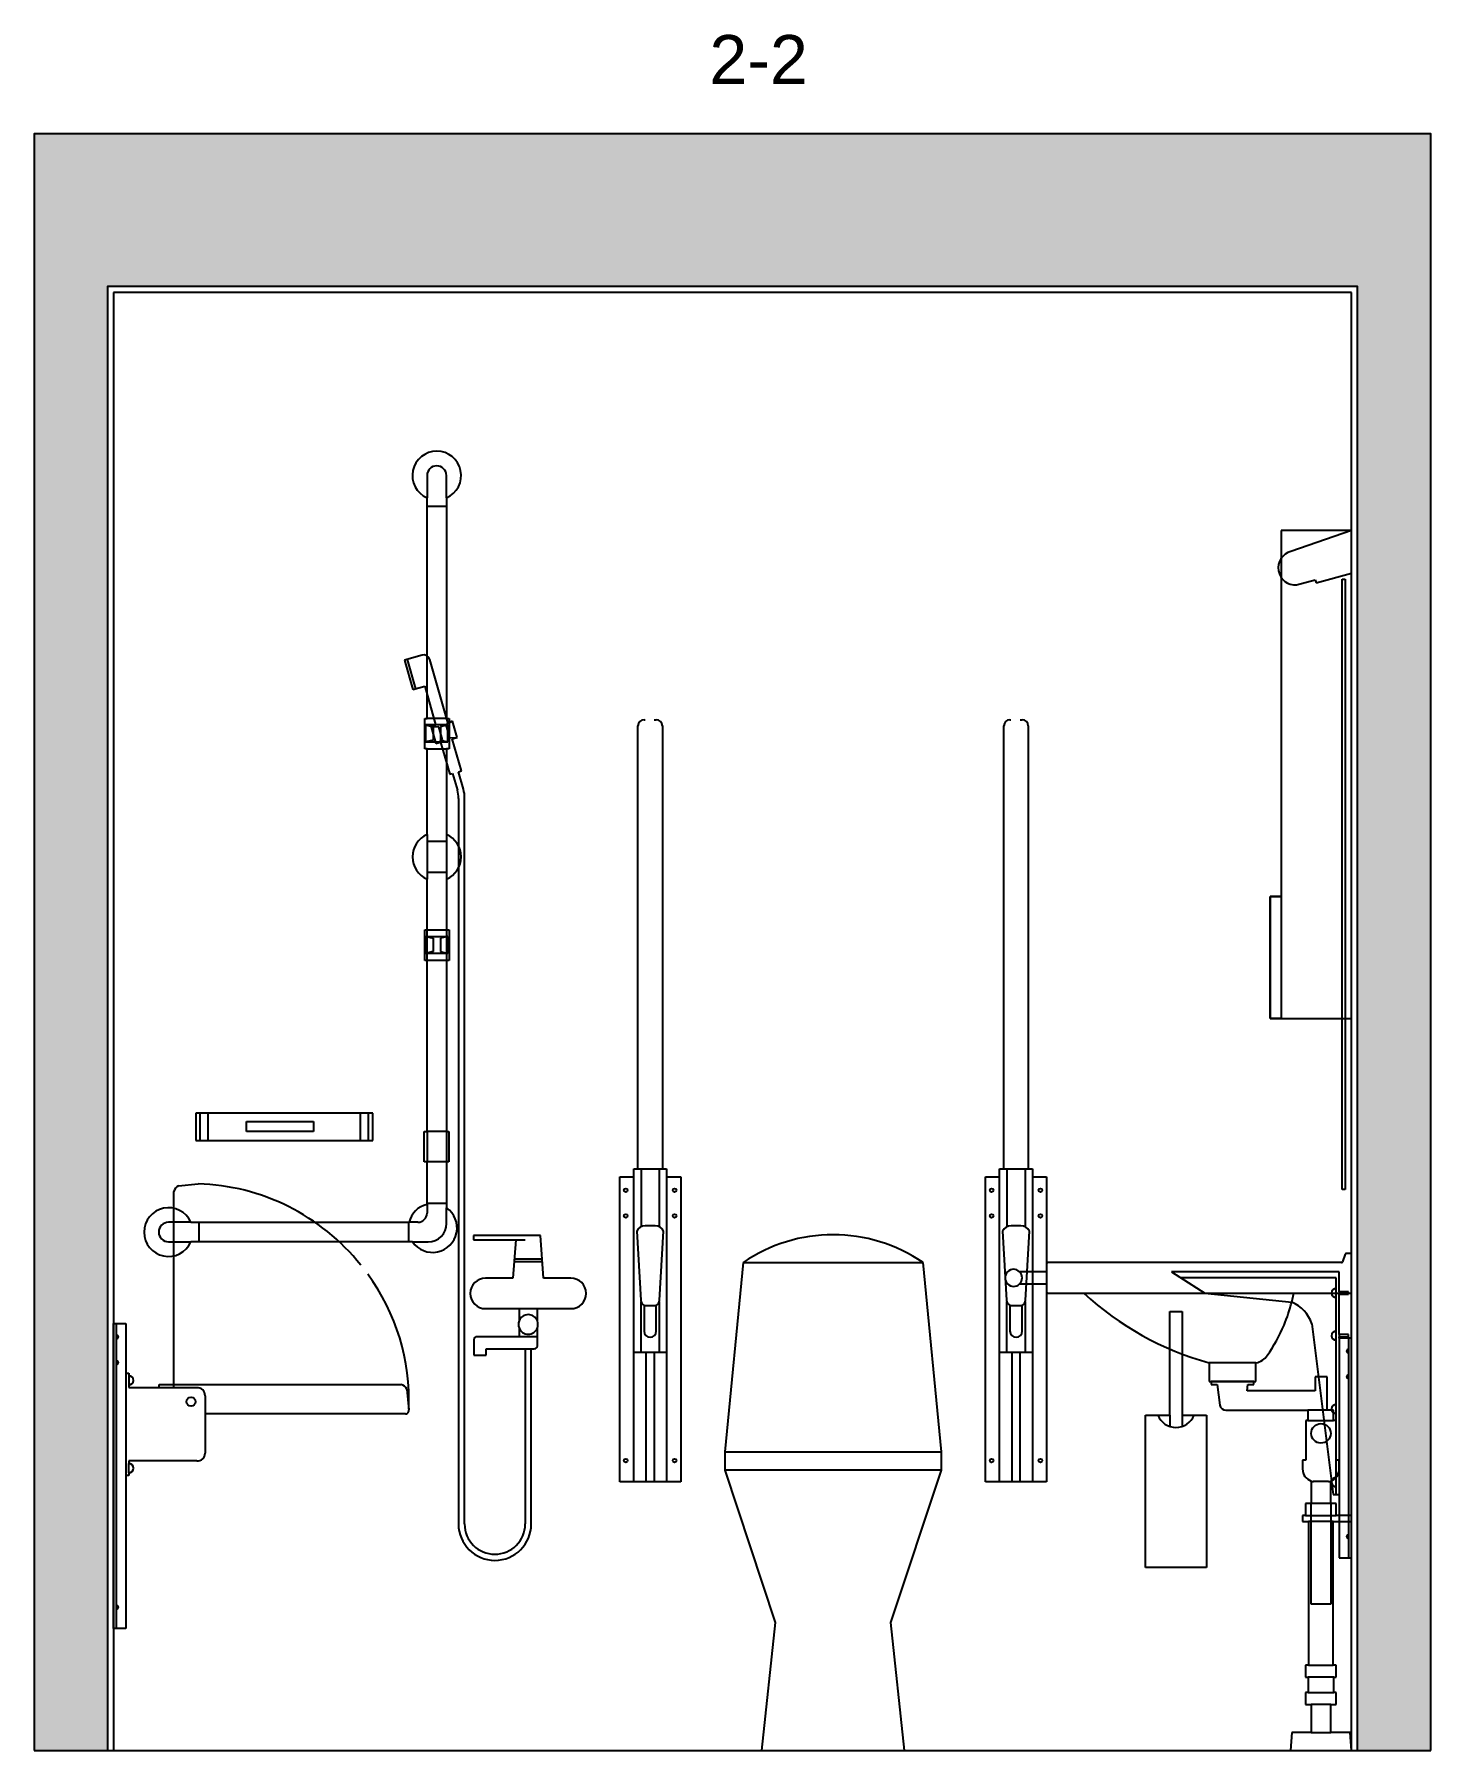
# Model space of a CAD drawing. Header units: millimetres. Extents: x -226 to 5976, y 110 to 6267.
# Drawn here: x 279 to 2569, y 120 to 2933 of the extents above; entities that cross this region are included whole.
import ezdxf

# ---------------------------------------------------------------- set-up
doc = ezdxf.new("R2010")
doc.units = ezdxf.units.MM
doc.layers.add('hatch', color=7, linetype='Continuous')
doc.layers.add('wall', color=5, linetype='Continuous')
doc.layers.add('txt', color=250, linetype='Continuous', lineweight=25)
doc.styles.add('STYLE2', font='swissl.ttf')

msp = doc.modelspace()

# ---------------------------------------------------------------- hatches: boundary and pattern name
at = {"layer": 'hatch', "true_color": 0x414248}
h = msp.add_hatch(color=149, dxfattribs=at)
h.dxf.hatch_style = 1
h.paths.add_polyline_path([(2568.8, 2770), (278.8, 2770), (278.8, 120), (398.8, 120), (398.8, 2520), (2448.8, 2520), (2448.8, 120), (2568.8, 120)])

# ---------------------------------------------------------------- linework, layer by layer
for p, q in [((922.8, 2210), (922.8, 2173.3)), ((954.8, 2173.3), (954.8, 2210)), ((922.8, 1812.1), (922.8, 2173.3)), ((954.8, 2173.3), (954.8, 1812.1)), ((922.8, 2160), (954.8, 2160)), ((2438.8, 2120), (2323.8, 2120)), ((2323.8, 2120), (2323.8, 1520)), ((2438.8, 2120), (2323.8, 2120)), ((2323.8, 2120), (2323.8, 1320)), ((2438.8, 2120), (2339.3, 2085.6)), ((2438.8, 1320), (2438.8, 2120)), ((2438.8, 1320), (2438.8, 2120)), ((2438.8, 2049.9), (2438.8, 2120)), ((2348.9, 2030.9), (2379.1, 2039.1)), ((2379.1, 2039.1), (2380.8, 2034.2)), ((2380.8, 2034.2), (2438.8, 2049.9)), ((2423.8, 2040), (2428.8, 2040)), ((2423.8, 1040), (2423.8, 2040)), ((2428.8, 2040), (2428.8, 1040)), ((915, 1915.6), (886.1, 1907.4)), ((886.1, 1907.4), (899.8, 1859.3)), ((904.6, 1860.7), (890.9, 1908.8)), ((956.7, 1805.3), (927.3, 1908.7)), ((899.8, 1859.3), (919, 1864.8)), ((919, 1864.8), (937.4, 1799.8)), ((919, 1762.1), (919, 1812.1)), ((919, 1812.1), (922.8, 1812.1)), ((921.1, 1801.4), (933.1, 1798.4)), ((921.1, 1773.4), (921.1, 1801.4)), ((957.2, 1801.4), (921.1, 1801.4)), ((954.8, 1812.1), (922.8, 1812.1)), ((957.2, 1801.4), (945.1, 1798.4)), ((964.4, 1807.5), (953.6, 1801.3)), ((953.6, 1801.3), (959.7, 1780.1)), ((954.8, 1812.1), (959.3, 1812.1)), ((964.4, 1807.5), (956.7, 1805.3)), ((957.1, 1773.4), (957.2, 1801.4)), ((959.3, 1812.1), (959.3, 1762.1)), ((972, 1780.5), (964.4, 1807.5)), ((1278.8, 1809.8), (1280.5, 1809.8)), ((1295.3, 1809.8), (1298.8, 1809.8)), ((1878.8, 1809.8), (1880.5, 1809.8)), ((1895.3, 1809.8), (1898.8, 1809.8)), ((933.1, 1776.4), (921.1, 1773.4)), ((921.1, 1773.4), (957.1, 1773.4)), ((937.4, 1799.8), (929.7, 1797.6)), ((942.1, 1798), (929.7, 1797.6)), ((929.7, 1797.6), (937.4, 1770.7)), ((933.1, 1798.4), (933.1, 1776.4)), ((937.4, 1770.7), (948.1, 1776.9)), ((937.4, 1770.7), (945.1, 1772.9)), ((948.1, 1776.9), (942.1, 1798)), ((945.1, 1798.4), (945.1, 1776.4)), ((945.1, 1776.4), (957.1, 1773.4)), ((945.1, 1772.9), (960, 1720.5)), ((959.7, 1780.1), (972, 1780.5)), ((964.3, 1778.3), (972, 1780.5)), ((979.2, 1725.9), (964.3, 1778.3)), ((1268.8, 1073.5), (1268.8, 1799.8)), ((1308.8, 1799.8), (1308.8, 1073.5)), ((1868.8, 1073.5), (1868.8, 1799.8)), ((1908.8, 1799.8), (1908.8, 1073.5)), ((922.8, 1762.1), (919, 1762.1)), ((922.8, 1621.6), (922.8, 1762.1)), ((922.8, 1762.1), (954.8, 1762.1)), ((959.3, 1762.1), (954.8, 1762.1)), ((954.8, 1762.1), (954.8, 1621.6)), ((960, 1720.5), (964.8, 1721.8)), ((964.8, 1721.8), (972.6, 1694.4)), ((974.4, 1724.6), (979.2, 1725.9)), ((982.6, 1695.8), (974.4, 1724.6)), ((974.5, 1680.8), (974.5, 927.2)), ((984.5, 927.2), (984.5, 1682.2)), ((922.8, 1621.6), (922.8, 1548.3)), ((954.8, 1610), (922.8, 1610)), ((954.8, 1621.6), (954.8, 1548.3)), ((922.8, 1560), (954.8, 1560)), ((922.8, 1135), (922.8, 1548.3)), ((954.8, 1548.3), (954.8, 1135)), ((2323.8, 1520), (2305.8, 1520)), ((2305.8, 1520), (2305.8, 1320)), ((2305.8, 1520), (2323.8, 1520)), ((2305.8, 1320), (2305.8, 1520)), ((2323.8, 1520), (2323.8, 1320)), ((919, 1465.3), (959.3, 1465.3)), ((919, 1415.3), (919, 1465.3)), ((959.3, 1465.3), (959.3, 1415.3)), ((921.1, 1454.7), (957.1, 1454.7)), ((921.1, 1426.7), (921.1, 1454.7)), ((921.1, 1454.7), (933.1, 1451.7)), ((933.1, 1451.7), (933.1, 1429.7)), ((957.1, 1454.7), (945.1, 1451.7)), ((945.1, 1451.7), (945.1, 1429.7)), ((957.1, 1454.7), (957.1, 1426.7)), ((959.3, 1415.3), (919, 1415.3)), ((933.1, 1429.7), (921.1, 1426.7)), ((957.1, 1426.7), (921.1, 1426.7)), ((945.1, 1429.7), (957.1, 1426.7)), ((2305.8, 1320), (2438.8, 1320)), ((2323.8, 1320), (2305.8, 1320)), ((2323.8, 1320), (2438.8, 1320)), ((833.8, 1165), (543.8, 1165)), ((543.8, 1165), (543.8, 1120)), ((550.8, 1120), (550.8, 1165)), ((563.8, 1120), (563.8, 1165)), ((813.8, 1120), (813.8, 1165)), ((826.8, 1120), (826.8, 1165)), ((833.8, 1120), (833.8, 1165)), ((626.8, 1135), (626.8, 1151.4)), ((626.8, 1135), (626.8, 1151.4)), ((626.8, 1151.4), (736.8, 1151.4)), ((736.8, 1135), (626.8, 1135)), ((736.8, 1151.4), (736.8, 1135)), ((918.3, 1085), (918.3, 1135)), ((918.3, 1135), (922.8, 1135)), ((954.8, 1135), (922.8, 1135)), ((922.8, 1135), (922.8, 1085)), ((954.8, 1135), (958.6, 1135)), ((954.8, 1135), (954.8, 1085)), ((958.6, 1135), (958.6, 1085)), ((543.8, 1120), (833.8, 1120)), ((922.8, 1085), (918.3, 1085)), ((922.8, 1015.5), (922.8, 1085)), ((954.8, 1085), (922.8, 1085)), ((958.6, 1085), (954.8, 1085)), ((954.8, 1085), (954.8, 1009.6)), ((1261.8, 1060.5), (1261.8, 1073.5)), ((1261.8, 1073.5), (1315.8, 1073.5)), ((1273.8, 1073.5), (1273.8, 978.6)), ((1303.8, 1073.5), (1303.8, 978.6)), ((1315.8, 1073.5), (1315.8, 1060.5)), ((1861.8, 1060.5), (1861.8, 1073.5)), ((1861.8, 1073.5), (1915.8, 1073.5)), ((1873.8, 1073.5), (1873.8, 978.6)), ((1903.8, 1073.5), (1903.8, 978.6)), ((1915.8, 1073.5), (1915.8, 1060.5)), ((515.2, 1045.8), (547.4, 1049.1)), ((1238.8, 560.5), (1238.8, 1060.5)), ((1238.8, 1060.5), (1261.8, 1060.5)), ((1261.8, 560.5), (1261.8, 1060.5)), ((1315.8, 1060.5), (1338.8, 1060.5)), ((1315.8, 1060.5), (1315.8, 560.5)), ((1338.8, 1060.5), (1338.8, 560.5)), ((1838.8, 560.5), (1838.8, 1060.5)), ((1838.8, 1060.5), (1861.8, 1060.5)), ((1861.8, 560.5), (1861.8, 1060.5)), ((1915.8, 1060.5), (1938.8, 1060.5)), ((1915.8, 1060.5), (1915.8, 560.5)), ((1938.8, 1060.5), (1938.8, 560.5)), ((507.8, 715), (507.8, 1036.3)), ((954.8, 1017), (922.8, 1017)), ((922.8, 1015.5), (922.8, 1001)), ((2428.8, 1040), (2423.8, 1040)), ((535.4, 986), (498.8, 986)), ((535.4, 986), (893.3, 986)), ((548.8, 986), (548.8, 954)), ((892.6, 986), (892.6, 954)), ((907.8, 986), (893.3, 986)), ((954.8, 984), (954.8, 1009.6)), ((1108.8, 964.5), (998.8, 964.5)), ((998.8, 964.5), (998.8, 957.5)), ((998.8, 957.5), (1068.3, 957.5)), ((1068.3, 957.5), (1063.8, 894.5)), ((1068.3, 957.5), (1083.8, 957.5)), ((1113.8, 894.5), (1108.8, 964.5)), ((1266.8, 971.7), (1273.3, 858.2)), ((1296.9, 980), (1280.7, 980)), ((1304.3, 858.2), (1310.8, 971.7)), ((1866.8, 971.7), (1873.3, 858.2)), ((1896.9, 980), (1880.7, 980)), ((1904.3, 858.2), (1910.8, 971.7)), ((498.8, 954), (535.4, 954)), ((899.2, 954), (535.4, 954)), ((899.2, 954), (924.8, 954)), ((2428.4, 933.6), (2424.4, 921.4)), ((2438.8, 935), (2430.3, 935)), ((2438.8, 870), (2438.8, 935)), ((974.5, 927.2), (974.5, 491.6)), ((984.5, 491.6), (984.5, 927.2)), ((1066, 926), (1111.5, 926)), ((1111.5, 921), (1066, 921)), ((1441.3, 920), (1411.3, 610)), ((1441.3, 920), (1736.3, 920)), ((1766.3, 610), (1736.3, 920)), ((1938.8, 905), (1894.6, 905)), ((1938.8, 918), (1938.8, 905)), ((1938.8, 905), (1938.8, 885)), ((2422.5, 920), (1940.8, 920)), ((2418.8, 905), (2143.8, 905)), ((2143.8, 905), (2198.2, 870)), ((2418.8, 900), (2418.8, 905)), ((1063.8, 894.5), (1018.8, 894.5)), ((1158.8, 894.5), (1113.8, 894.5)), ((1894.6, 885), (1938.8, 885)), ((1938.8, 885), (1938.8, 872)), ((2413.8, 895), (2159.3, 895)), ((2413.8, 540.1), (2413.8, 895)), ((2418.8, 872.1), (2418.8, 900)), ((1018.8, 844.5), (1073.8, 844.5)), ((1073.8, 844.5), (1103.8, 844.5)), ((1073.8, 844.5), (1073.8, 824.3)), ((1103.8, 824.3), (1103.8, 844.5)), ((1103.8, 844.5), (1158.8, 844.5)), ((1273.8, 772.5), (1273.8, 855.9)), ((1278.8, 849.8), (1278.8, 807.5)), ((1279, 849.7), (1298.6, 849.7)), ((1298.8, 807.5), (1298.8, 849.8)), ((1303.8, 855.9), (1303.8, 772.5)), ((1873.8, 772.5), (1873.8, 855.9)), ((1878.8, 849.8), (1878.8, 807.5)), ((1879, 849.7), (1898.6, 849.7)), ((1898.8, 807.5), (1898.8, 849.8)), ((1903.8, 855.9), (1903.8, 772.5)), ((1940.8, 870), (2000, 870)), ((2000, 870), (2344.1, 870)), ((2198.2, 870), (2340.8, 855.3)), ((2340.9, 855.3), (2344.1, 870)), ((2344.1, 870), (2438.8, 870)), ((2433.8, 872.1), (2418.8, 872.1)), ((2418.8, 872.1), (2418.8, 868.1)), ((2418.8, 802.1), (2418.8, 868.1)), ((2418.8, 868.1), (2433.8, 868.1)), ((2433.8, 868.1), (2433.8, 872.1)), ((408.8, 820), (428.8, 820)), ((408.8, 320), (408.8, 820)), ((413.8, 320), (413.8, 819.9)), ((428.8, 820), (428.8, 739)), ((2141.1, 840), (2161.1, 840)), ((2141.1, 670), (2141.1, 840)), ((2161.1, 840), (2161.1, 670)), ((2373.8, 819.7), (2408.8, 540.1)), ((999.7, 793.5), (999.7, 768.5)), ((1073.8, 798.5), (1004.7, 798.5)), ((1073.8, 813.1), (1073.8, 798.5)), ((1103.8, 798.5), (1073.8, 798.5)), ((1103.8, 783.5), (1103.8, 813.1)), ((2433.8, 802.1), (2418.8, 802.1)), ((2418.8, 802.1), (2418.8, 798.1)), ((2418.8, 795.9), (2418.8, 798.1)), ((2418.8, 798.1), (2433.8, 798.1)), ((2438.8, 795.9), (2418.8, 795.9)), ((2418.8, 795.9), (2418.8, 540.1)), ((2433.8, 798.1), (2433.8, 802.1)), ((2433.8, 795.9), (2433.8, 436.1)), ((2438.8, 436.1), (2438.8, 795.9)), ((999.7, 768.5), (1019.7, 768.5)), ((1019.7, 768.5), (1019.7, 778.5)), ((1019.7, 778.5), (1083.8, 778.5)), ((1083.8, 778.5), (1093.8, 778.5)), ((1083.8, 778.5), (1083.8, 491.6)), ((1093.8, 491.6), (1093.8, 778.5)), ((1093.8, 778.5), (1098.8, 778.5)), ((1315.8, 772.5), (1261.8, 772.5)), ((1281.8, 772.5), (1281.8, 560.5)), ((1295.8, 560.5), (1295.8, 772.5)), ((1915.8, 772.5), (1861.8, 772.5)), ((1881.8, 772.5), (1881.8, 560.5)), ((1895.8, 560.5), (1895.8, 772.5)), ((428.8, 739), (433.8, 739)), ((428.8, 739), (428.8, 571)), ((433.8, 739), (433.8, 734.5)), ((433.8, 734.5), (433.8, 719.5)), ((2205.3, 755.7), (2205.3, 725)), ((2282.3, 755.7), (2205.3, 755.7)), ((2282.3, 725), (2282.3, 755.7)), ((2399.2, 733), (2379.2, 733)), ((2379.2, 733), (2379.2, 710)), ((2399.2, 678), (2399.2, 733)), ((433.8, 719.5), (433.8, 715)), ((433.8, 715), (483.8, 715)), ((483.8, 715), (483.8, 720)), ((483.8, 720), (880.1, 720)), ((483.8, 715), (545.3, 715)), ((889.6, 712.6), (893.1, 678.6)), ((2205.3, 725), (2282.3, 725)), ((2278.8, 725), (2208.8, 725)), ((2208.8, 725), (2208.8, 720)), ((2208.8, 720), (2218.8, 720)), ((2218.8, 720), (2222.8, 686.4)), ((2267.6, 710), (2268.8, 720)), ((2379.2, 710), (2267.6, 710)), ((2268.8, 720), (2278.8, 720)), ((2278.8, 720), (2278.8, 725)), ((558.8, 701.7), (558.8, 672)), ((2233, 678), (2367.2, 678)), ((2367.2, 678), (2367.2, 661)), ((2399.2, 678), (2367.2, 678)), ((2409.2, 678), (2399.2, 678)), ((2409.2, 661), (2409.2, 678)), ((887.7, 672), (558.8, 672)), ((558.8, 672), (558.8, 607.6)), ((2101.1, 420), (2101.1, 670)), ((2101.1, 670), (2141.1, 670)), ((2141.1, 670), (2141.1, 651.6)), ((2161.1, 670), (2201.1, 670)), ((2161.1, 670), (2161.1, 651.6)), ((2201.1, 670), (2201.1, 420)), ((2367.2, 661), (2363.8, 661)), ((2363.8, 661), (2363.8, 596)), ((2367.2, 661), (2409.2, 661)), ((2413.8, 661), (2409.2, 661)), ((2413.8, 596), (2413.8, 661)), ((545.3, 595), (433.8, 595)), ((433.8, 595), (433.8, 590.5)), ((1411.3, 610), (1411.3, 580)), ((1411.3, 610), (1766.3, 610)), ((1766.3, 580), (1766.3, 610)), ((2363.8, 596), (2358.8, 596)), ((2358.8, 596), (2358.8, 581.7)), ((2418.8, 596), (2413.8, 596)), ((2418.8, 581.7), (2418.8, 596)), ((433.8, 571), (428.8, 571)), ((428.8, 571), (428.8, 320)), ((433.8, 575.5), (433.8, 590.5)), ((433.8, 575.5), (433.8, 571)), ((1411.3, 580), (1493.9, 330)), ((1766.3, 580), (1411.3, 580)), ((1683.7, 330), (1766.3, 580)), ((1338.8, 560.5), (1238.8, 560.5)), ((1938.8, 560.5), (1838.8, 560.5)), ((2372.8, 561.9), (2372.8, 525)), ((2401.2, 561), (2376.3, 561)), ((2404.8, 525), (2404.8, 561.9)), ((2408.8, 540.1), (2418.8, 540.1)), ((2418.8, 540.1), (2418.8, 436.1)), ((2372.8, 525), (2363.7, 525)), ((2363.7, 525), (2363.7, 505.4)), ((2404.8, 525), (2372.8, 525)), ((2372.8, 360.4), (2372.8, 525)), ((2413.7, 525), (2404.8, 525)), ((2404.8, 525), (2404.8, 360.4)), ((2413.7, 505.4), (2413.7, 525)), ((2363.7, 505.4), (2358.7, 505.4)), ((2358.7, 505.4), (2358.7, 495.7)), ((2358.7, 495.7), (2368.4, 495.7)), ((2363.7, 505.4), (2413.7, 505.4)), ((2368.4, 495.7), (2368.4, 260.4)), ((2408.7, 495.7), (2368.4, 495.7)), ((2408.7, 260.4), (2408.7, 495.7)), ((2408.7, 495.7), (2438.8, 495.7)), ((2438.8, 505.4), (2413.7, 505.4)), ((2438.8, 495.7), (2438.8, 505.4)), ((2418.8, 436.1), (2438.8, 436.1)), ((2201.1, 420), (2101.1, 420)), ((2404.8, 360.4), (2372.8, 360.4)), ((428.8, 320), (408.8, 320)), ((1493.9, 330), (1471.3, 120)), ((1705.6, 120), (1683.7, 330)), ((2368.4, 260.4), (2363.7, 260.4)), ((2363.7, 260.4), (2363.7, 240.4)), ((2368.4, 260.4), (2408.7, 260.4)), ((2413.7, 260.4), (2408.7, 260.4)), ((2413.7, 240.4), (2413.7, 260.4)), ((2363.7, 240.4), (2367.7, 240.4)), ((2367.7, 240.4), (2367.7, 215.4)), ((2409.7, 240.4), (2367.7, 240.4)), ((2409.7, 215.4), (2409.7, 240.4)), ((2409.7, 240.4), (2413.7, 240.4)), ((2367.7, 215.4), (2363.7, 215.4)), ((2363.7, 215.4), (2363.7, 195.4)), ((2367.7, 215.4), (2409.7, 215.4)), ((2413.7, 215.4), (2409.7, 215.4)), ((2413.7, 195.4), (2413.7, 215.4)), ((2363.7, 195.4), (2372.8, 195.4)), ((2372.8, 195.4), (2372.8, 150)), ((2404.8, 195.4), (2372.8, 195.4)), ((2404.8, 150), (2404.8, 195.4)), ((2404.8, 195.4), (2413.7, 195.4)), ((2340.8, 150), (2338.8, 120)), ((2372.8, 150), (2340.8, 150)), ((2372.8, 150), (2404.8, 150)), ((2436.8, 150), (2404.8, 150)), ((2438.8, 120), (2436.8, 150)), ((1471.3, 120), (1705.6, 120)), ((2338.8, 120), (2438.8, 120))]:
    msp.add_line(p, q)
for centre, radius in [((1248.8, 1038.5), 3.03), ((1328.8, 1038.5), 3.03), ((1848.8, 1038.5), 3.03), ((1928.8, 1038.5), 3.03), ((1248.8, 996.5), 3.03), ((1328.8, 996.5), 3.03), ((1848.8, 996.5), 3.03), ((1928.8, 996.5), 3.03), ((535.8, 692), 7.5), ((2388.8, 640), 16), ((1248.8, 595.5), 3.03), ((1328.8, 595.5), 3.03), ((1848.8, 595.5), 3.03), ((1928.8, 595.5), 3.03)]:
    msp.add_circle(centre, radius)
for centre, radius, start, end in [((938.8, 2210), 40, 293.5843, 246.4157), ((938.8, 2210), 16, 0, 180), ((2346.7, 2058.7), 27.9, 105.3361, 274.5449), ((917.6, 1905.9), 10.1, 16.2558, 105.4303), ((1278.9, 1799.7), 10.1, 90.4127, 179.5873), ((1298.7, 1799.7), 10.1, 0.4127, 89.5873), ((1878.9, 1799.7), 10.1, 90.4127, 179.5873), ((1898.7, 1799.7), 10.1, 0.4127, 89.5873), ((925, 1680.9), 49.5, 359.916, 15.9327), ((935, 1682.2), 49.5, 359.916, 15.9327), ((939.1, 1585), 40.1, 113.9523, 246.0477), ((938.5, 1585), 40.1, 293.9523, 66.0477), ((520.4, 1034.1), 12.8, 113.8104, 169.9554), ((536.8, 694.1), 355.2, 38.6682, 88.2979), ((932.3, 976.5), 40.1, 103.7155, 166.2845), ((498.8, 970), 40, 23.5843, 336.4157), ((498.8, 970), 16, 90, 270), ((932.1, 976.7), 40, 214.6111, 55.3889), ((907.7, 1001.1), 15.1, 270.4127, 359.5873), ((924.6, 984.2), 30.2, 270.4127, 359.5873), ((1280.1, 965.2), 14.8, 87.4443, 154.2413), ((1297.5, 965.2), 14.8, 25.7587, 92.5557), ((1588.8, 704.9), 260.8, 55.5531, 124.4469), ((1880.1, 965.2), 14.8, 87.4443, 154.2413), ((1897.5, 965.2), 14.8, 25.7587, 92.5557), ((2430.3, 933), 2.02, 90.5022, 161.4808), ((544.2, 694.6), 349, 357.6753, 36.2675), ((1884.8, 895), 14, 45.5812, 314.4188), ((1884.8, 895), 14, 314.4352, 45.5648), ((1940.8, 918), 2.01, 90.4127, 179.5873), ((2422.5, 922), 2.02, 270.5022, 341.4808), ((1018.8, 869.5), 25, 90, 270), ((1158.8, 869.5), 25, 270, 90), ((2413.8, 870.1), 7.5, 90, 270), ((1284.1, 859.2), 10.9, 185.4625, 241.6074), ((1293.4, 859.2), 10.9, 298.3926, 354.5375), ((1884.1, 859.2), 10.9, 185.4625, 241.6074), ((1893.4, 859.2), 10.9, 298.3926, 354.5375), ((1940.8, 872), 2.01, 180.4127, 269.5873), ((2337.4, 1234.4), 496.6, 227.2044, 254.5755), ((2098.7, 915.3), 249.5, 336.9293, 346.0917), ((2316.8, 800), 60.4, 19.1025, 66.5416), ((1088.8, 818.7), 16, 159.5921, 200.4079), ((1088.8, 818.8), 16, 20.016, 159.984), ((1088.8, 818.7), 16, 339.5921, 20.4079), ((2066.2, 929.8), 285.1, 325.3713, 336.8209), ((413.8, 798.1), 3.03, 270, 90), ((1004.7, 793.5), 5.04, 90.4127, 179.5873), ((1088.8, 818.6), 16, 200.016, 339.984), ((1288.8, 807.5), 10, 180, 0), ((1888.8, 807.5), 10, 180, 0), ((2413.8, 800.1), 7.5, 90, 270), ((1098.8, 783.6), 5.04, 270.4127, 359.5873), ((2276.2, 785.1), 30.1, 281.7128, 324.7446), ((2433.8, 775), 3.03, 90, 270), ((413.8, 756.1), 3.03, 270, 90), ((433.8, 727), 7.5, 270, 90), ((2433.8, 733), 3.03, 90, 270), ((545.8, 702), 13, 358.9576, 92.0284), ((877.9, 707.4), 12.8, 23.8104, 79.9554), ((887.5, 677.7), 5.68, 272.5585, 9.4695), ((2234, 689.6), 11.7, 196.3186, 265.2123), ((2413.8, 680.1), 7.5, 90, 270), ((2151.1, 682.3), 32.4, 202.3558, 337.6442), ((546.8, 606.9), 12, 262.7431, 3.4372), ((433.8, 583), 7.5, 270, 90), ((2379.7, 581.6), 20.9, 179.7464, 250.7251), ((2397.9, 581.6), 20.9, 289.2476, 0.2263), ((2413.8, 560.1), 7.5, 90, 270), ((2380.3, 583.7), 23, 250.929, 260.0915), ((2397.2, 583.7), 23, 279.9085, 289.071), ((1034.1, 491.6), 59.7, 180, 0), ((1034.1, 491.6), 49.7, 180, 0), ((2433.8, 471), 3.03, 90, 270), ((413.8, 355.1), 3.03, 270, 90)]:
    msp.add_arc(centre, radius, start, end)
at = {"layer": 'wall', "color": 251}
for p, q in [((2438.8, 2510), (408.8, 2510)), ((408.8, 2510), (408.8, 120)), ((2438.8, 120), (2438.8, 2510))]:
    msp.add_line(p, q, dxfattribs=at)
at = {"layer": 'wall'}
msp.add_line((278.8, 120), (2568.8, 120), dxfattribs=at)
for points in [[(2568.8, 120), (2568.8, 2770), (278.8, 2770), (278.8, 120)], [(2448.8, 120), (2448.8, 2520), (398.8, 2520), (398.8, 120)]]:
    msp.add_lwpolyline(points, dxfattribs=at)

# ---------------------------------------------------------------- texts
at = {"layer": 'txt', "style": 'STYLE2'}
msp.add_text('2-2', height=80, dxfattribs=at).set_placement((1385.9, 2852.1))

doc.saveas('drawing.dxf')
